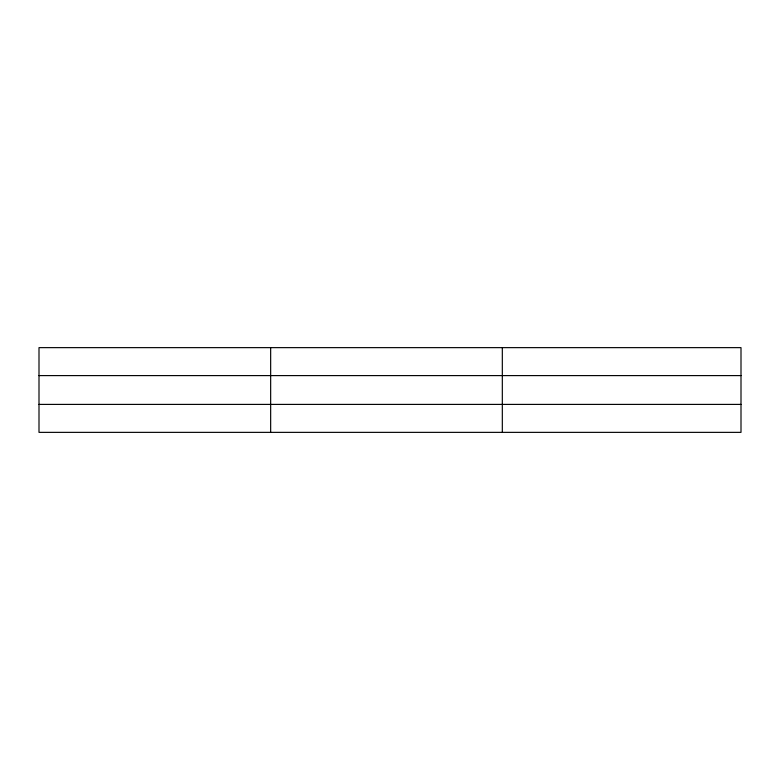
<?xml version="1.0" encoding="UTF-8"?>
<svg xmlns="http://www.w3.org/2000/svg" width="780" height="780" viewBox="0 0 780 780"><rect width="100%" height="100%" fill="white"/><g stroke="black" fill="none" stroke-linecap="round" stroke-linejoin="round"><path stroke-width="1.17" d="M270.66 347.636L270.66 432.364M502.32 347.636L502.32 432.364M741 375.599L741 347.636L39 347.636L39 432.364L741 432.364L741 375.599L39 375.599M39 404.401L741 404.401"/></g></svg>
